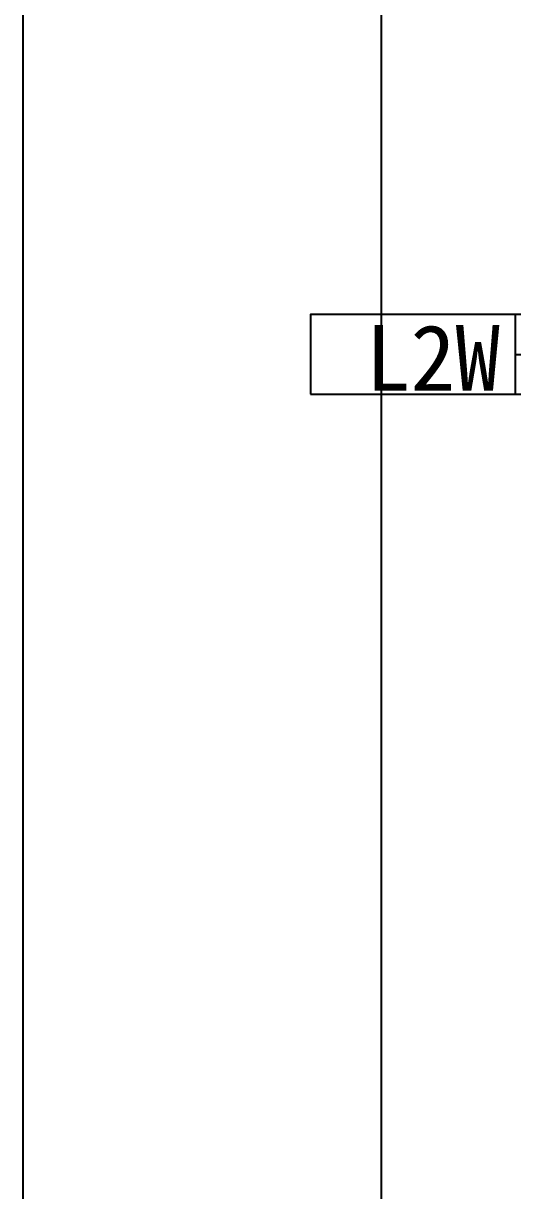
# Model space of a CAD drawing. Extents: x 11992 to 29481, y -6727 to 6811.
# Drawn here: x 11992 to 12549, y -3926 to -2596 of the extents above; entities that cross this region are included whole.
import ezdxf

# ---------------------------------------------------------------- set-up
doc = ezdxf.new("R2010")
doc.units = 0
doc.header["$MEASUREMENT"] = 0
doc.layers.get('0').update_dxf_attribs({"color": 8, "linetype": 'CONTINUOUS'})
for name, color, linetype in [('WALL', 8, 'CONTINUOUS'), ('zoylight 3编号', 7, 'CONTINUOUS'), ('zoylight 5回路', 4, 'CONTINUOUS')]:
    doc.layers.add(name, color=color, linetype=linetype)
doc.styles.add('TFB MS 3mm at 1 to 25', font='arial.ttf', dxfattribs={"height": 75})

# ---------------------------------------------------------------- blocks, each defined once
blk = doc.blocks.new('dfddd')
for p, q in [((0, 90.5), (0, 0)), ((0, 45.2), (380.2, 45.2))]:
    blk.add_line(p, q)
blk.add_lwpolyline([(-233.3, 0), (380.2, 0), (380.2, 90.5), (-233.3, 90.5)], close=True)

msp = doc.modelspace()

# ---------------------------------------------------------------- linework, layer by layer
at = {"layer": 'WALL'}
msp.add_line((12399.6, -4169.5), (12399.6, -769.5), dxfattribs=at)
at = {"layer": 'zoylight 5回路', "color": 8, "linetype": 'Continuous'}
msp.add_lwpolyline([(11991.6, 6810.7), (29481.3, 6810.7), (29481.3, -6701.7), (11991.6, -6701.7)], close=True, dxfattribs=at)
at = {"layer": 'zoylight 5回路', "linetype": 'Continuous'}
msp.add_arc((18264, -986), 5900.3, 167.20232, 199.22627, dxfattribs=at)

# ---------------------------------------------------------------- block references
at = {"layer": 'zoylight 3编号'}
msp.add_blockref('dfddd', (12551.9, -3018.1, -2140.4), dxfattribs=at)

# ---------------------------------------------------------------- texts
at = {"layer": 'zoylight 3编号', "insert": (12333, -2939.3, -2140.4), "char_height": 75, "width": 206.137, "attachment_point": 1, "style": 'TFB MS 3mm at 1 to 25'}
msp.add_mtext('{\\fSimHei|b0|i0|c134|p49;\\W0.95494; \\W1;L2W}', dxfattribs=at)

doc.saveas('drawing.dxf')
